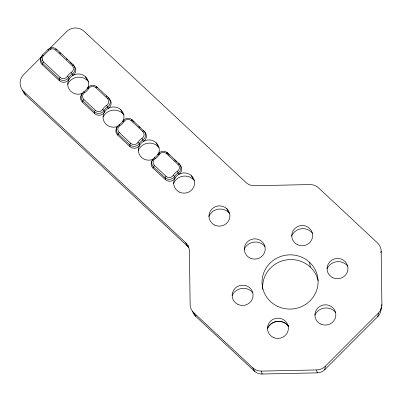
<?xml version="1.0" encoding="UTF-8"?>
<svg xmlns="http://www.w3.org/2000/svg" width="402" height="402" viewBox="0 0 402 402"><rect width="100%" height="100%" fill="white"/><g stroke="black" fill="none" stroke-linecap="round" stroke-linejoin="round"><path stroke-width="0.6" d="M262.104 373.659L262.084 374.041A10.839 10.472 -7.6 0 1 254.376 371.111L195.478 316.108A10.839 10.472 -7.6 0 1 192.538 311.208M317.248 372.483L317.223 372.86A10.839 10.472 -7.6 0 0 324.836 369.614L377.915 316.439A10.839 10.472 -7.6 0 0 380.985 308.967L381.443 306.771M158.001 154.217L158.001 154.172A1.543 0.312 31.6 0 1 159.272 154.569A4.608 4.452 -7.6 0 1 166.438 153.599A1.543 0.312 -47 0 1 167.554 152.891L179.121 163.694L179.955 164.976A6.156 5.95 -7.6 0 1 178.805 174.362L177.257 171.368A4.608 4.457 -7.6 0 0 178.006 164.403A1.543 0.312 -47 0 1 179.121 163.694A6.156 5.935 -14.9 0 1 178.131 172.971A10.899 10.532 -7.6 0 0 174.629 176.478A6.156 5.889 -7.6 0 1 165.081 177.759L153.514 166.956A6.156 5.96 0.1 0 1 154.504 157.679L154.509 157.659A10.899 10.532 -7.6 0 0 158.001 154.172L157.991 154.579M49.883 48.381L66.596 31.637A12.331 11.919 -7.6 0 1 84.023 31.266L245.893 182.433A12.331 11.919 -7.6 0 0 254.652 185.739L309.801 184.568A12.331 11.919 -7.6 0 1 318.56 187.875L377.458 242.878A12.331 11.919 -7.6 0 1 381.181 251.23L381.9 304.575A12.331 11.919 -7.6 0 1 378.403 313.083L325.324 366.257L324.831 369.634L324.183 369.292M378.403 313.083L377.91 316.459L377.332 316.178M380.84 252.873L381.181 251.23M381.674 305.676L381.9 304.575M42.21 55.803L42.496 54.984L47.984 49.471L49.019 50.17A4.608 4.452 -7.6 0 1 54.104 49.124L54.833 49.496A4.623 4.467 -7.6 0 1 55.531 50.029L72.069 65.476A4.608 4.452 -7.6 0 1 71.325 72.435A12.432 12.015 -7.6 0 0 67.33 76.43A4.608 4.452 -7.6 0 1 60.164 77.4A1.543 0.312 -47 0 0 59.144 78.827L59.401 80.686A6.156 5.95 -7.6 0 0 69.054 79.244L68.697 77.546A1.543 0.312 31.6 0 0 67.33 76.43M83.706 92.249L83.882 91.706A10.899 10.532 -7.6 0 0 87.38 88.219A6.156 6 -7.6 0 1 96.932 86.932L108.5 97.741L109.334 99.018A6.156 5.95 -7.6 0 1 108.183 108.404L106.636 105.409A4.608 4.452 -7.6 0 0 107.379 98.45A1.543 0.312 -47 0 1 108.5 97.741A6.156 5.935 -14.9 0 1 107.51 107.017A10.899 10.532 -7.6 0 0 104.007 110.52A6.156 5.889 -7.6 0 1 94.455 111.806L82.887 100.997A6.156 5.96 0.1 0 1 83.877 91.721L84.656 92.611A4.608 4.452 -7.6 0 0 83.912 99.57A1.543 0.312 -47 0 0 82.887 100.997L82.375 102.148L94.711 113.665A6.156 5.95 -7.6 0 0 104.364 112.223M119.017 125.228L119.198 124.68A10.899 10.532 -7.6 0 0 122.69 121.198A6.156 6 -7.6 0 1 132.243 119.912L144.368 131.57M154.328 158.207L154.539 157.649L155.278 158.569A4.608 4.452 -7.6 0 0 154.534 165.523A1.543 0.312 -47 0 0 153.514 166.956L153.001 168.101L165.338 179.619A6.156 5.95 -7.6 0 0 174.991 178.176L174.629 176.478A1.543 0.312 31.6 0 0 173.267 175.367A4.608 4.452 -7.6 0 1 166.101 176.332A1.543 0.312 -47 0 0 165.081 177.759L165.338 179.619M130.022 146.645L129.771 144.78A1.543 0.312 -47 0 1 130.791 143.348A4.608 4.457 -7.6 0 0 137.961 142.393A1.543 0.312 31.6 0 1 139.318 143.499L139.67 145.197A6.156 5.95 -7.6 0 1 130.012 146.655L117.691 135.122L118.198 133.977A1.543 0.312 -47 0 1 119.223 132.544A4.608 4.452 -7.6 0 1 119.967 125.585A12.432 12.015 -7.6 0 0 123.962 121.59A4.608 4.452 -7.6 0 1 131.127 120.625A1.543 0.312 -47 0 1 132.238 119.912L132.308 120.479L134.137 122.183M60.169 77.395L43.632 61.948A4.608 4.452 -7.6 0 1 42.597 57.039L42.974 56.355A4.623 4.467 -7.6 0 1 43.547 55.652L49.019 50.17M50.436 49.2L51.3 48.908M42.18 64.611A6.141 5.935 -7.6 0 1 42.064 56.205L23.592 74.717A12.331 11.919 -7.6 0 0 23.818 91.576L185.689 242.743A12.331 11.919 -7.6 0 1 189.412 251.099L190.131 304.445A12.331 11.919 -7.6 0 0 193.854 312.801L252.747 367.8A12.331 11.919 -7.6 0 0 261.511 371.106L316.655 369.935A12.331 11.919 -7.6 0 0 325.324 366.257M43.547 55.652L42.552 54.943A6.156 5.955 -1.3 0 0 42.602 63.385L42.18 64.606L59.401 80.686M47.969 49.501A6.156 5.99 -9 0 1 56.652 49.315L73.184 64.762L74.023 66.044M59.521 52.501L60.883 53.767M66.32 58.848L67.224 59.692M69.943 62.235L71.757 63.928M106.133 96.033L107.048 96.887M138.705 126.449L140.077 127.73M169.448 155.162L167.619 153.453L167.554 152.891M174.473 159.855L176.759 161.986M88.666 87.35A6.156 5.95 -7.6 0 0 87.345 88.942L87.38 88.219A1.543 0.312 31.6 0 1 88.646 88.611A4.608 4.452 -7.6 0 1 95.812 87.646L107.379 98.455M131.122 120.625L142.69 131.429A4.608 4.452 -7.6 0 1 141.951 138.394A12.402 11.985 -7.6 0 0 137.951 142.383M166.433 153.604L178.001 164.408M83.912 99.57L95.48 110.374A4.608 4.452 -7.6 0 0 102.646 109.409A12.402 11.985 -7.6 0 1 106.63 105.404M119.223 132.544L130.791 143.348M154.534 165.523L166.106 176.327M119.967 125.59L119.223 124.67A6.156 5.96 0.1 0 0 118.198 133.982L129.771 144.78A6.156 5.889 -7.6 0 0 139.323 143.499A10.899 10.532 -7.6 0 1 142.821 139.991A6.156 5.935 -14.9 0 0 143.81 130.715A1.543 0.312 -47 0 0 142.69 131.434M141.946 138.388L143.489 141.373A6.156 5.95 -7.6 0 0 144.65 131.992M71.325 72.43L72.862 75.415A6.156 5.95 -7.6 0 0 74.028 66.039M288.013 325.454L288.561 326.524M226.758 208.683L228.512 212.266M191.442 175.704L193.201 179.287M156.132 142.725L157.891 146.308M252.747 367.8L254.376 371.111A1.543 0.312 -47 0 0 255.024 370.825M120.821 109.746L122.58 113.334M185.689 242.743L187.312 246.054A13.829 13.361 -7.6 0 1 188.739 247.622M85.51 76.772L87.269 80.355M193.854 312.801L195.478 316.108A1.543 0.312 -47 0 0 196.201 315.761M23.818 91.576L25.447 94.887L187.312 246.054A1.543 0.312 -47 0 0 188.352 245.421M42.642 60.586L42.351 59.757M104.359 112.218L104.007 110.52A1.543 0.312 31.6 0 0 102.641 109.409M316.655 369.935L317.233 372.855L262.074 374.021L261.511 371.106M94.711 113.665L94.46 111.806A1.543 0.312 -47 0 1 95.48 110.374M309.635 262.36L310.264 267.074M96.998 87.5L96.927 86.932A1.543 0.312 -47 0 0 95.812 87.651M82.093 93.47A10.482 10.13 -7.6 0 1 67.787 85.294A10.482 10.13 -7.6 0 1 79.877 74.074A10.482 10.13 -7.6 0 1 87.716 88.249M72.069 65.476A1.543 0.312 -47 0 1 73.184 64.762A6.156 5.935 -14.9 0 1 72.199 74.038A10.899 10.532 -7.6 0 0 68.697 77.546A6.156 5.889 -7.6 0 1 59.144 78.827L42.607 63.38A1.543 0.312 -47 0 1 43.632 61.948M55.531 50.029A1.543 0.312 -47 0 1 56.647 49.315M88.646 88.611A12.432 12.015 -7.6 0 1 84.656 92.611M82.375 102.148A6.156 5.95 -7.6 0 1 82.666 93.364M118.138 126.122A10.482 10.13 -7.6 0 1 103.168 118.786A10.482 10.13 -7.6 0 1 114.922 107.017A10.482 10.13 -7.6 0 1 123.027 121.228M96.329 86.943A6.156 5.95 -7.6 0 1 96.877 87.375M117.685 135.127A6.156 5.95 -7.6 0 1 117.977 126.344M153.448 159.102A10.482 10.13 -7.6 0 1 138.484 151.765A10.482 10.13 -7.6 0 1 150.232 139.991A10.482 10.13 -7.6 0 1 158.338 154.202M124.047 120.273A6.156 5.95 -7.6 0 0 122.655 121.922L122.69 121.198A1.543 0.312 31.6 0 1 123.962 121.59M131.64 119.922A6.156 5.95 -7.6 0 1 132.193 120.349M152.996 168.106A6.156 5.95 -7.6 0 1 153.288 159.318M158.001 154.172A6.156 6 -7.6 0 1 167.554 152.891M158.453 154.182A6.156 5.95 -7.6 0 1 159.775 152.931M166.207 152.453A6.156 5.95 -7.6 0 1 166.363 152.534M159.272 154.569A12.432 12.015 -7.6 0 1 155.278 158.569M173.262 175.362A12.402 11.985 -7.6 0 1 177.257 171.363M262.787 289.505A28.055 27.11 -7.6 0 1 286.37 259.903A28.055 27.11 -7.6 0 1 318.098 280.671M208.804 216.577A12.1 11.693 -7.6 0 1 218.376 209.151A12.1 11.693 -7.6 0 1 229.688 213.532M67.667 84.395A12.1 11.693 -7.6 0 1 77.501 77.189A12.1 11.693 -7.6 0 1 88.701 81.963M103.219 116.861A12.1 11.693 -7.6 0 1 124.017 114.947M138.177 150.624A12.1 11.693 -7.6 0 1 147.755 143.192A12.1 11.693 -7.6 0 1 159.061 147.579M173.488 183.603A12.1 11.693 -7.6 0 1 183.066 176.171A12.1 11.693 -7.6 0 1 194.372 180.553M380.985 308.967A1.543 0.392 -0.8 0 1 380.895 309.083M22.577 90.249A10.839 10.472 -7.6 0 0 25.447 94.887A1.543 0.312 -47 0 0 25.954 94.706M232.145 295.49A12.1 11.693 -7.6 0 1 252.948 292.952M244.17 249.426A12.1 11.693 -7.6 0 1 253.833 242.104A12.1 11.693 -7.6 0 1 265.084 246.622M291.616 236.069A12.1 11.693 -7.6 0 1 301.284 228.748A12.1 11.693 -7.6 0 1 312.535 233.266M327.042 268.777A12.1 11.693 -7.6 0 1 347.846 266.24M314.907 315.113A12.1 11.693 -7.6 0 1 335.705 312.575M267.702 327.952A12.1 11.693 -7.6 0 1 288.259 325.937M267.456 328.469A12.1 11.693 -7.6 0 1 288.174 325.826M179.523 192.166A10.482 10.13 -7.6 0 0 194.588 182.247A10.482 10.13 -7.6 0 0 178.292 174.664A10.482 10.13 -7.6 0 0 179.523 192.166M277.727 306.424A28.055 27.11 -7.6 0 0 318.042 279.877A28.055 27.11 -7.6 0 0 274.435 259.576A28.055 27.11 -7.6 0 0 277.727 306.424M214.834 225.145A10.482 10.13 -7.6 0 0 229.899 215.226A10.482 10.13 -7.6 0 0 213.603 207.643A10.482 10.13 -7.6 0 0 214.834 225.145M237.894 304.404A10.482 10.13 -7.6 0 0 253.079 294.661A10.482 10.13 -7.6 0 0 236.884 286.882A10.482 10.13 -7.6 0 0 237.894 304.404M250.034 258.069A10.482 10.13 -7.6 0 0 265.219 248.325A10.482 10.13 -7.6 0 0 249.024 240.552A10.482 10.13 -7.6 0 0 250.034 258.069M297.48 244.712A10.482 10.13 -7.6 0 0 312.666 234.969A10.482 10.13 -7.6 0 0 296.47 227.195A10.482 10.13 -7.6 0 0 297.48 244.712M332.791 277.692A10.482 10.13 -7.6 0 0 347.976 267.948A10.482 10.13 -7.6 0 0 331.786 260.169A10.482 10.13 -7.6 0 0 332.791 277.692M320.655 324.022A10.482 10.13 -7.6 0 0 335.841 314.284A10.482 10.13 -7.6 0 0 319.645 306.505A10.482 10.13 -7.6 0 0 320.655 324.022M273.204 337.378A10.482 10.13 -7.6 0 0 288.39 327.64A10.482 10.13 -7.6 0 0 272.199 319.861A10.482 10.13 -7.6 0 0 273.204 337.378"/></g></svg>
